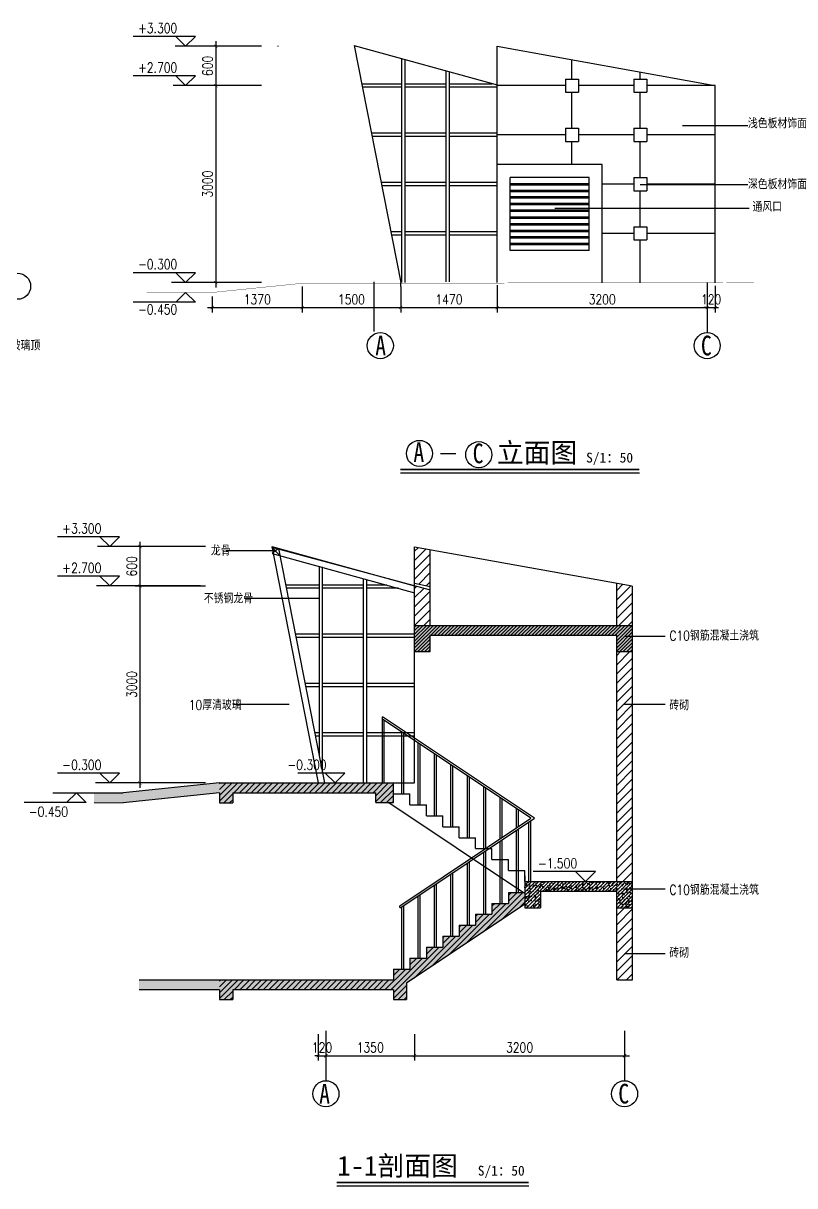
# Model space of a CAD drawing. Extents: x -101818 to -78313, y -123956 to -106251.
# Drawn here: x -90066 to -78313, y -123956 to -106251 of the extents above; entities that cross this region are included whole.
import ezdxf
from ezdxf.enums import TextEntityAlignment as Align

# ---------------------------------------------------------------- set-up
doc = ezdxf.new("R2010")
doc.units = 0
doc.header["$LTSCALE"] = 1000
doc.header["$MEASUREMENT"] = 0
doc.linetypes.add('CENTER', pattern=[2, 1.25, -0.25, 0.25, -0.25])
doc.layers.get('0').update_dxf_attribs({"linetype": 'CONTINUOUS'})
doc.layers.get('DEFPOINTS').update_dxf_attribs({"linetype": 'CONTINUOUS'})
for name, color, linetype in [('1', 1, 'CONTINUOUS'), ('42', 42, 'CONTINUOUS'), ('6', 6, 'CONTINUOUS'), ('8', 8, 'CONTINUOUS'), ('DDD', 4, 'CONTINUOUS'), ('DOOR', 2, 'CONTINUOUS'), ('DOTE', 1, 'CENTER'), ('FURN', 11, 'CONTINUOUS'), ('HZ', 4, 'CONTINUOUS'), ('LINE', 4, 'CONTINUOUS'), ('REDLINE', 1, 'CONTINUOUS')]:
    doc.layers.add(name, color=color, linetype=linetype)
doc.styles.add('DIM_FONT', font='txt.shx', dxfattribs={"width": 0.8, "bigfont": 'hztxt.shx'})
doc.styles.add('HT', font='simhei.ttf')
doc.styles.add('宋体', font='simsun.ttf')
doc.dimstyles.new('50', dxfattribs={"dimscale": 50, "dimtxt": 3, "dimasz": 1, "dimexe": 1.5, "dimexo": 1, "dimgap": 1, "dimtad": 1, "dimdec": 0, "dimzin": 0, "dimtxsty": 'DIM_FONT', "dimblk": '_DIMX', "dimblk1": 'ARCHTICK', "dimblk2": 'ARCHTICK', "dimsah": 1, "dimcen": 0.09, "dimdle": 1.5, "dimclrd": 3, "dimclre": 3, "dimclrt": 3, "dimazin": 3, "dimtfac": 1, "dimtdec": 0, "dimtix": 1, "dimtmove": 0, "dimatfit": 3, "dimtolj": 1, "dimtzin": 0})

# ---------------------------------------------------------------- blocks, each defined once
blk = doc.blocks.new('_ARCHTICK')
at = {"color": 0, "linetype": 'BYBLOCK', "const_width": 0.15}
blk.add_lwpolyline([(-0.5, -0.5), (0.5, 0.5)], dxfattribs=at)
blk = doc.blocks.new('*D44')
at = {"color": 3, "linetype": 'BYBLOCK'}
for p, q in [((-87133, -106526), (-87133, -107276)), ((-86438, -106601), (-87208, -106601)), ((-86438, -107201), (-87208, -107201))]:
    blk.add_line(p, q, dxfattribs=at)
at = {"layer": 'DEFPOINTS', "color": 0, "linetype": 'BYBLOCK'}
for p in [(-86388, -106601), (-87133, -107201), (-86388, -107201)]:
    blk.add_point(p, dxfattribs=at)
at = {"color": 3, "linetype": 'BYBLOCK', "xscale": 50, "yscale": 50, "zscale": 50}
for p, rotation in [((-87133, -106601), 90), ((-87133, -107201), 270)]:
    blk.add_blockref('_ARCHTICK', p, dxfattribs=dict(at, rotation=rotation))
at = {"color": 3, "linetype": 'BYBLOCK', "insert": (-87258, -106901), "char_height": 150, "attachment_point": 5, "rotation": 90, "style": 'DIM_FONT'}
blk.add_mtext('\\A1;600', dxfattribs=at)
blk = doc.blocks.new('_DIMX')
blk.add_line((-150, 0), (150, 0))
at = {"const_width": 50}
blk.add_lwpolyline([(-70, -70), (70, 70)], dxfattribs=at)
blk = doc.blocks.new('*D66')
at = {"color": 3, "linetype": 'BYBLOCK'}
for p, q in [((-86438, -107201), (-87208, -107201)), ((-87133, -107126), (-87133, -110276)), ((-86438, -110201), (-87208, -110201))]:
    blk.add_line(p, q, dxfattribs=at)
at = {"layer": 'DEFPOINTS', "color": 0, "linetype": 'BYBLOCK'}
for p in [(-86388, -107201), (-87133, -110201), (-86388, -110201)]:
    blk.add_point(p, dxfattribs=at)
at = {"color": 3, "linetype": 'BYBLOCK', "xscale": 50, "yscale": 50, "zscale": 50}
for p, rotation in [((-87133, -107201), 90), ((-87133, -110201), 270)]:
    blk.add_blockref('_ARCHTICK', p, dxfattribs=dict(at, rotation=rotation))
at = {"color": 3, "linetype": 'BYBLOCK', "insert": (-87258, -108701), "char_height": 150, "attachment_point": 5, "rotation": 90, "style": 'DIM_FONT'}
blk.add_mtext('\\A1;3000', dxfattribs=at)
blk = doc.blocks.new('*D69')
at = {"color": 3, "linetype": 'BYBLOCK'}
for p, q in [((-84316, -110261), (-84316, -110657)), ((-82846, -110241), (-82846, -110657)), ((-84391, -110582), (-82771, -110582))]:
    blk.add_line(p, q, dxfattribs=at)
at = {"layer": 'DEFPOINTS', "color": 0, "linetype": 'BYBLOCK'}
for p in [(-84316, -110211), (-82846, -110191), (-82846, -110582)]:
    blk.add_point(p, dxfattribs=at)
at = {"color": 3, "linetype": 'BYBLOCK', "xscale": 50, "yscale": 50, "zscale": 50, "rotation": 180}
blk.add_blockref('_ARCHTICK', (-84316, -110582), dxfattribs=at)
at = {"color": 3, "linetype": 'BYBLOCK', "xscale": 50, "yscale": 50, "zscale": 50}
blk.add_blockref('_ARCHTICK', (-82846, -110582), dxfattribs=at)
at = {"color": 3, "linetype": 'BYBLOCK', "insert": (-83581, -110457), "char_height": 150, "attachment_point": 5, "style": 'DIM_FONT'}
blk.add_mtext('\\A1;1470', dxfattribs=at)
blk = doc.blocks.new('*D62')
at = {"color": 3, "linetype": 'BYBLOCK'}
for p, q in [((-82846, -110241), (-82846, -110657)), ((-79646, -110251), (-79646, -110657)), ((-82921, -110582), (-79571, -110582))]:
    blk.add_line(p, q, dxfattribs=at)
at = {"layer": 'DEFPOINTS', "color": 0, "linetype": 'BYBLOCK'}
for p in [(-82846, -110191), (-79646, -110201), (-79646, -110582)]:
    blk.add_point(p, dxfattribs=at)
at = {"color": 3, "linetype": 'BYBLOCK', "xscale": 50, "yscale": 50, "zscale": 50, "rotation": 180}
blk.add_blockref('_ARCHTICK', (-82846, -110582), dxfattribs=at)
at = {"color": 3, "linetype": 'BYBLOCK', "xscale": 50, "yscale": 50, "zscale": 50}
blk.add_blockref('_ARCHTICK', (-79646, -110582), dxfattribs=at)
at = {"color": 3, "linetype": 'BYBLOCK', "insert": (-81246, -110457), "char_height": 150, "attachment_point": 5, "style": 'DIM_FONT'}
blk.add_mtext('\\A1;3200', dxfattribs=at)
blk = doc.blocks.new('*D71')
at = {"color": 3, "linetype": 'BYBLOCK'}
for p, q in [((-79646, -110251), (-79646, -110657)), ((-79526, -110251), (-79526, -110657)), ((-79646, -110582), (-79696, -110582)), ((-79646, -110582), (-79526, -110582)), ((-79526, -110582), (-79476, -110582))]:
    blk.add_line(p, q, dxfattribs=at)
at = {"layer": 'DEFPOINTS', "color": 0, "linetype": 'BYBLOCK'}
for p in [(-79646, -110201), (-79526, -110201), (-79526, -110582)]:
    blk.add_point(p, dxfattribs=at)
at = {"color": 3, "linetype": 'BYBLOCK', "xscale": 50, "yscale": 50, "zscale": 50}
blk.add_blockref('_ARCHTICK', (-79646, -110582), dxfattribs=at)
at = {"color": 3, "linetype": 'BYBLOCK', "xscale": 50, "yscale": 50, "zscale": 50, "rotation": 180}
blk.add_blockref('_ARCHTICK', (-79526, -110582), dxfattribs=at)
at = {"color": 3, "linetype": 'BYBLOCK', "insert": (-79586, -110457), "char_height": 150, "attachment_point": 5, "style": 'DIM_FONT'}
blk.add_mtext('\\A1;120', dxfattribs=at)
blk = doc.blocks.new('*D64')
at = {"color": 3, "linetype": 'BYBLOCK'}
for p, q in [((-85455, -121646), (-85455, -122051)), ((-84105, -121646), (-84105, -122051)), ((-85530, -121976), (-84030, -121976))]:
    blk.add_line(p, q, dxfattribs=at)
at = {"layer": 'DEFPOINTS', "color": 0, "linetype": 'BYBLOCK'}
for p in [(-85455, -121596), (-84105, -121596), (-84105, -121976)]:
    blk.add_point(p, dxfattribs=at)
at = {"color": 3, "linetype": 'BYBLOCK', "xscale": 50, "yscale": 50, "zscale": 50, "rotation": 180}
blk.add_blockref('_ARCHTICK', (-85455, -121976), dxfattribs=at)
at = {"color": 3, "linetype": 'BYBLOCK', "xscale": 50, "yscale": 50, "zscale": 50}
blk.add_blockref('_ARCHTICK', (-84105, -121976), dxfattribs=at)
at = {"color": 3, "linetype": 'BYBLOCK', "insert": (-84780, -121851), "char_height": 150, "attachment_point": 5, "style": 'DIM_FONT'}
blk.add_mtext('\\A1;1350', dxfattribs=at)
blk = doc.blocks.new('*D61')
at = {"color": 3, "linetype": 'BYBLOCK'}
for p, q in [((-84105, -121646), (-84105, -122051)), ((-80905, -121646), (-80905, -122051)), ((-84180, -121976), (-80830, -121976))]:
    blk.add_line(p, q, dxfattribs=at)
at = {"layer": 'DEFPOINTS', "color": 0, "linetype": 'BYBLOCK'}
for p in [(-84105, -121596), (-80905, -121596), (-80905, -121976)]:
    blk.add_point(p, dxfattribs=at)
at = {"color": 3, "linetype": 'BYBLOCK', "xscale": 50, "yscale": 50, "zscale": 50, "rotation": 180}
blk.add_blockref('_ARCHTICK', (-84105, -121976), dxfattribs=at)
at = {"color": 3, "linetype": 'BYBLOCK', "xscale": 50, "yscale": 50, "zscale": 50}
blk.add_blockref('_ARCHTICK', (-80905, -121976), dxfattribs=at)
at = {"color": 3, "linetype": 'BYBLOCK', "insert": (-82505, -121851), "char_height": 150, "attachment_point": 5, "style": 'DIM_FONT'}
blk.add_mtext('\\A1;3200', dxfattribs=at)
blk = doc.blocks.new('*D68')
at = {"color": 3, "linetype": 'BYBLOCK'}
for p, q in [((-88288, -114147), (-88288, -114897)), ((-87288, -114222), (-88363, -114222)), ((-87288, -114822), (-88363, -114822))]:
    blk.add_line(p, q, dxfattribs=at)
at = {"layer": 'DEFPOINTS', "color": 0, "linetype": 'BYBLOCK'}
for p in [(-87238, -114222), (-88288, -114822), (-87238, -114822)]:
    blk.add_point(p, dxfattribs=at)
at = {"color": 3, "linetype": 'BYBLOCK', "xscale": 50, "yscale": 50, "zscale": 50}
for p, rotation in [((-88288, -114222), 90), ((-88288, -114822), 270)]:
    blk.add_blockref('_ARCHTICK', p, dxfattribs=dict(at, rotation=rotation))
at = {"color": 3, "linetype": 'BYBLOCK', "insert": (-88413, -114522), "char_height": 150, "attachment_point": 5, "rotation": 90, "style": 'DIM_FONT'}
blk.add_mtext('\\A1;600', dxfattribs=at)
blk = doc.blocks.new('*D63')
at = {"color": 3, "linetype": 'BYBLOCK'}
for p, q in [((-87288, -114822), (-88363, -114822)), ((-88288, -114747), (-88288, -117897)), ((-87288, -117822), (-88363, -117822))]:
    blk.add_line(p, q, dxfattribs=at)
at = {"layer": 'DEFPOINTS', "color": 0, "linetype": 'BYBLOCK'}
for p in [(-87238, -114822), (-88288, -117822), (-87238, -117822)]:
    blk.add_point(p, dxfattribs=at)
at = {"color": 3, "linetype": 'BYBLOCK', "xscale": 50, "yscale": 50, "zscale": 50}
for p, rotation in [((-88288, -114822), 90), ((-88288, -117822), 270)]:
    blk.add_blockref('_ARCHTICK', p, dxfattribs=dict(at, rotation=rotation))
at = {"color": 3, "linetype": 'BYBLOCK', "insert": (-88413, -116322), "char_height": 150, "attachment_point": 5, "rotation": 90, "style": 'DIM_FONT'}
blk.add_mtext('\\A1;3000', dxfattribs=at)
blk = doc.blocks.new('*D67')
at = {"color": 3, "linetype": 'BYBLOCK'}
for p, q in [((-85816, -110262), (-85816, -110657)), ((-87186, -110412), (-87186, -110657)), ((-87261, -110582), (-85741, -110582))]:
    blk.add_line(p, q, dxfattribs=at)
at = {"layer": 'DEFPOINTS', "color": 0, "linetype": 'BYBLOCK'}
for p in [(-85816, -110212), (-87186, -110362), (-85816, -110582)]:
    blk.add_point(p, dxfattribs=at)
at = {"color": 3, "linetype": 'BYBLOCK', "xscale": 50, "yscale": 50, "zscale": 50, "rotation": 180}
blk.add_blockref('_ARCHTICK', (-87186, -110582), dxfattribs=at)
at = {"color": 3, "linetype": 'BYBLOCK', "xscale": 50, "yscale": 50, "zscale": 50}
blk.add_blockref('_ARCHTICK', (-85816, -110582), dxfattribs=at)
at = {"color": 3, "linetype": 'BYBLOCK', "insert": (-86501, -110457), "char_height": 150, "attachment_point": 5, "style": 'DIM_FONT'}
blk.add_mtext('\\A1;1370', dxfattribs=at)
blk = doc.blocks.new('*D70')
at = {"color": 3, "linetype": 'BYBLOCK'}
for p, q in [((-85816, -110312), (-85816, -110657)), ((-84316, -110312), (-84316, -110657)), ((-85891, -110582), (-84241, -110582))]:
    blk.add_line(p, q, dxfattribs=at)
at = {"layer": 'DEFPOINTS', "color": 0, "linetype": 'BYBLOCK'}
for p in [(-85816, -110262), (-84316, -110262), (-84316, -110582)]:
    blk.add_point(p, dxfattribs=at)
at = {"color": 3, "linetype": 'BYBLOCK', "xscale": 50, "yscale": 50, "zscale": 50, "rotation": 180}
blk.add_blockref('_ARCHTICK', (-85816, -110582), dxfattribs=at)
at = {"color": 3, "linetype": 'BYBLOCK', "xscale": 50, "yscale": 50, "zscale": 50}
blk.add_blockref('_ARCHTICK', (-84316, -110582), dxfattribs=at)
at = {"color": 3, "linetype": 'BYBLOCK', "insert": (-85066, -110457), "char_height": 150, "attachment_point": 5, "style": 'DIM_FONT'}
blk.add_mtext('\\A1;1500', dxfattribs=at)
blk = doc.blocks.new('*D65')
at = {"color": 3, "linetype": 'BYBLOCK'}
for p, q in [((-85575, -121646), (-85575, -122051)), ((-85455, -121646), (-85455, -122051)), ((-85575, -121976), (-85625, -121976)), ((-85575, -121976), (-85455, -121976)), ((-85455, -121976), (-85405, -121976))]:
    blk.add_line(p, q, dxfattribs=at)
at = {"layer": 'DEFPOINTS', "color": 0, "linetype": 'BYBLOCK'}
for p in [(-85575, -121596), (-85455, -121596), (-85455, -121976)]:
    blk.add_point(p, dxfattribs=at)
at = {"color": 3, "linetype": 'BYBLOCK', "xscale": 50, "yscale": 50, "zscale": 50}
blk.add_blockref('_ARCHTICK', (-85575, -121976), dxfattribs=at)
at = {"color": 3, "linetype": 'BYBLOCK', "xscale": 50, "yscale": 50, "zscale": 50, "rotation": 180}
blk.add_blockref('_ARCHTICK', (-85455, -121976), dxfattribs=at)
at = {"color": 3, "linetype": 'BYBLOCK', "insert": (-85515, -121851), "char_height": 150, "attachment_point": 5, "style": 'DIM_FONT'}
blk.add_mtext('\\A1;120', dxfattribs=at)

msp = doc.modelspace()

# ---------------------------------------------------------------- hatches: boundary and pattern name
at = {"layer": '1'}
h = msp.add_hatch(dxfattribs=at)
h.set_pattern_fill('AR-CONC', color=1, scale=20, style=0)
h.set_pattern_definition([(50, (-31641.1, 921.14), (143.45204, -12.55043), [15, -165]), (355, (-31641.1, 921.14), (-27.75027, 150.43843), [12, -132]), (100.4514, (-31629.14, 920.1), (115.70188, 137.88791), [12.74804, -140.22842]), (46.1842, (-31641.1, 961.14), (213.4482, -33.1038), [22.5, -247.5]), (96.6356, (-31623.31, 958.38), (186.93254, 194.82357), [19.12206, -210.3426]), (351.1842, (-31641.1, 961.14), (186.9324, 194.82372), [18, -198]), (21, (-31621.1, 951.14), (119.38141, -80.52378), [15, -165]), (326, (-31621.1, 951.14), (48.66307, 145.03001), [12, -132]), (71.4514, (-31611.15, 944.43), (168.04453, 64.5061), [12.74804, -140.22842]), (37.5, (-31641.1, 921.14), (2.431971, 66.57877), [0, -130.4, 0, -134, 0, -132.5]), (7.5, (-31641.1, 921.14), (52.613907, 78.882342), [0, -76.4, 0, -127.4, 0, -50.5]), (327.5, (-31685.7, 921.14), (106.764487, -4.510974), [0, -50, 0, -156, 0, -207]), (317.5, (-31705.7, 921.14), (116.637234, 20.020996), [0, -65, 0, -103.6, 0, -147])])
h.paths.add_polyline_path([(-81025.3, -115571.8), (-81025.3, -115821.8), (-80785.3, -115821.8), (-80785.3, -115421.8), (-84105.3, -115421.8), (-84105.3, -115821.8), (-83865.3, -115821.8), (-83865.3, -115571.8)])
h = msp.add_hatch(dxfattribs=at)
h.set_pattern_fill('AR-CONC', color=1, scale=20, style=0)
h.set_pattern_definition([(50, (-31441.1, 921.14), (143.45204, -12.55043), [15, -165]), (355, (-31441.1, 921.14), (-27.75027, 150.43843), [12, -132]), (100.4514, (-31429.14, 920.1), (115.70188, 137.88791), [12.74804, -140.22842]), (46.1842, (-31441.1, 961.14), (213.4482, -33.1038), [22.5, -247.5]), (96.6356, (-31423.31, 958.38), (186.93254, 194.82357), [19.12206, -210.3426]), (351.1842, (-31441.1, 961.14), (186.9324, 194.82372), [18, -198]), (21, (-31421.1, 951.14), (119.38141, -80.52378), [15, -165]), (326, (-31421.1, 951.14), (48.66307, 145.03001), [12, -132]), (71.4514, (-31411.15, 944.43), (168.04453, 64.5061), [12.74804, -140.22842]), (37.5, (-31441.1, 921.14), (2.431971, 66.57877), [0, -130.4, 0, -134, 0, -132.5]), (7.5, (-31441.1, 921.14), (52.613907, 78.882342), [0, -76.4, 0, -127.4, 0, -50.5]), (327.5, (-31485.7, 921.14), (106.764487, -4.510974), [0, -50, 0, -156, 0, -207]), (317.5, (-31505.7, 921.14), (116.637234, 20.020996), [0, -65, 0, -103.6, 0, -147])])
h.paths.add_polyline_path([(-82425.3, -119321.8), (-82425.3, -119721.8), (-82185.3, -119721.8), (-82185.3, -119471.8), (-81025.3, -119471.8), (-81025.3, -119721.8), (-80785.3, -119721.8), (-80785.3, -119321.8)])
at = {"layer": '42', "linetype": 'BYBLOCK'}
h = msp.add_hatch(dxfattribs=at)
h.set_pattern_fill('AR-CONC', color=256, scale=290, style=0)
h.set_pattern_definition([(50, (-31641.1, 921.1), (2080.055, -181.981), [217.5, -2392.5]), (355, (-31641, 921.1), (-402.38, 2181.357), [174, -1914]), (100.4514, (-31467.8, 906), (1677.677, 1999.375), [184.847, -2033.312]), (46.1842, (-31641, 1501.1), (3095, -480.005), [326.25, -3588.75]), (96.6356, (-31383.2, 1461), (2710.52, 2824.94), [277.27, -3049.97]), (351.1842, (-31641, 1501), (2710.52, 2824.94), [261, -2871]), (21, (-31351.1, 1356.1), (1731.03, -1167.595), [217.5, -2392.5]), (326, (-31351, 1356.1), (705.614, 2102.935), [174, -1914]), (71.4514, (-31206.8, 1258.8), (2436.646, 935.34), [184.847, -2033.312]), (37.5, (-31641.1, 921.14), (35.2636, 965.392), [0, -1890.8, 0, -1943, 0, -1921.25]), (7.5, (-31641.1, 921.1), (762.902, 1143.794), [0, -1107.8, 0, -1847.3, 0, -732.25]), (327.5, (-32287.8, 921.14), (1548.085, -65.409), [0, -725, 0, -2262, 0, -3001.5]), (317.5, (-32577.8, 921.1), (1691.24, 290.304), [0, -942.5, 0, -1502.2, 0, -2131.5])])
h.paths.add_polyline_path([(-81025.3, -115571.8), (-81025.3, -115821.8), (-80785.3, -115821.8), (-80785.3, -115421.8), (-84105.3, -115421.8), (-84105.3, -115821.8), (-83865.3, -115821.8), (-83865.3, -115571.8)])
at = {"layer": '8'}
h = msp.add_hatch(dxfattribs=at)
h.set_pattern_fill('AR-CONC', color=1, scale=40, style=0)
h.set_pattern_definition([(50, (0, 0), (286.90407, -25.10085), [30, -330]), (355, (0, 0), (-55.50053, 300.87685), [24, -264]), (100.4514, (23.9, -2.1), (231.40375, 275.7758), [25.4961, -280.45684]), (46.1842, (0, 80), (426.8964, -66.2076), [45, -495]), (96.6356, (35.57, 74.5), (373.8651, 389.6471), [38.2441, -420.6852]), (351.1842, (0, 80), (373.8648, 389.6474), [36, -396]), (21, (40, 60), (238.76282, -161.04756), [30, -330]), (326, (40, 60), (97.32613, 290.06), [24, -264]), (71.4514, (59.9, 46.58), (336.08905, 129.0122), [25.4961, -280.45684]), (37.5, (0, 0), (4.86394, 133.15754), [0, -260.8, 0, -268, 0, -265]), (7.5, (0, 0), (105.22781, 157.76468), [0, -152.8, 0, -254.8, 0, -101]), (327.5, (-89.2, 0), (213.528974, -9.02195), [0, -100, 0, -312, 0, -414]), (317.5, (-129.2, 0), (233.27447, 40.042), [0, -130, 0, -207.2, 0, -294])])
h.paths.add_polyline_path([(-87075.3, -117821.8), (-88545.3, -117971.8), (-88986.8, -117971.8), (-88986.8, -118121.8), (-88545.4, -118122.5), (-87075.3, -117972.5)])
h.paths.add_polyline_path([(-84425.3, -117821.8), (-87075.3, -117821.8), (-87075.3, -118123.3), (-86875.3, -118123.3), (-86875.3, -117971.8), (-84695.7, -117971.8), (-84695.7, -118121.8), (-84425.3, -118121.8)])
h.paths.add_polyline_path([(-84225.3, -120868.7), (-82425.3, -119668.7), (-82425.3, -119488.5), (-82675.3, -119488.5), (-82675.3, -119655.1), (-82925.3, -119655.1), (-82925.3, -119821.8), (-83175.3, -119821.8), (-83175.3, -119988.5), (-83425.3, -119988.5), (-83425.3, -120155.1), (-83675.3, -120155.1), (-83675.3, -120321.8), (-83925.3, -120321.8), (-83925.3, -120488.5), (-84175.3, -120488.5), (-84175.3, -120655.1), (-84425.3, -120655.1), (-84425.3, -120821.8), (-87075.3, -120821.8), (-87075.3, -121121.8), (-86875.3, -121121.8), (-86875.3, -120971.8), (-84425.3, -120971.8), (-84425.3, -121121.8), (-84225.3, -121121.8)])
h.paths.add_polyline_path([(-87075.3, -120821.8), (-88302.6, -120821.8), (-88302.6, -120971.8), (-87425.3, -120971.8), (-87075.3, -120971.8)])
h = msp.add_hatch(dxfattribs=at)
h.set_pattern_fill('ANSI31', color=1, scale=500, style=0)
h.paths.add_polyline_path([(-84425.3, -117821.8), (-87075.3, -117821.8), (-87075.3, -118123.3), (-86875.3, -118123.3), (-86875.3, -117971.8), (-84695.7, -117971.8), (-84695.7, -118121.8), (-84425.3, -118121.8)])
h.paths.add_polyline_path([(-84225.3, -120868.7), (-82425.3, -119668.7), (-82425.3, -119488.5), (-82675.3, -119488.5), (-82675.3, -119655.1), (-82925.3, -119655.1), (-82925.3, -119821.8), (-83175.3, -119821.8), (-83175.3, -119988.5), (-83425.3, -119988.5), (-83425.3, -120155.1), (-83675.3, -120155.1), (-83675.3, -120321.8), (-83925.3, -120321.8), (-83925.3, -120488.5), (-84175.3, -120488.5), (-84175.3, -120655.1), (-84425.3, -120655.1), (-84425.3, -120821.8), (-87075.3, -120821.8), (-87075.3, -121121.8), (-86875.3, -121121.8), (-86875.3, -120971.8), (-84425.3, -120971.8), (-84425.3, -121121.8), (-84225.3, -121121.8)])
at = {"layer": 'DDD'}
h = msp.add_hatch(dxfattribs=at)
h.set_pattern_fill('ANSI31', color=9, scale=800, style=0)
h.set_pattern_definition([(45, (-33138.59, 314.1), (-70.71068, 70.71068), [])])
h.paths.add_polyline_path([(-83865.3, -114267), (-84105.3, -114223.8), (-84105.3, -114781.1), (-83865.3, -114827.2)])
h.paths.add_polyline_path([(-83865.3, -114878.1), (-84105.3, -114813.9), (-84105.3, -115421.8), (-83865.3, -115421.8)])
h.paths.add_polyline_path([(-81025.3, -114778.9), (-81025.3, -115421.8), (-80785.3, -115421.8), (-80785.3, -114822.1)])
h.paths.add_polyline_path([(-81025.3, -115821.8), (-81025.3, -119321.8), (-80785.3, -119321.8), (-80785.3, -115821.8)])
h.paths.add_polyline_path([(-81025.3, -119721.8), (-81025.3, -120821.8), (-80785.3, -120821.8), (-80785.3, -119721.8)])
h = msp.add_hatch(dxfattribs=at)
h.set_pattern_fill('ANSI31', color=9, scale=300, style=0)
h.set_pattern_definition([(45, (-31641.1, 921.14), (-26.516504, 26.516504), [])])
h.paths.add_polyline_path([(-81025.3, -115571.8), (-81025.3, -115821.8), (-80785.3, -115821.8), (-80785.3, -115421.8), (-84105.3, -115421.8), (-84105.3, -115821.8), (-83865.3, -115821.8), (-83865.3, -115571.8)])
h = msp.add_hatch(dxfattribs=at)
h.set_pattern_fill('ANSI31', color=9, scale=300, style=0)
h.set_pattern_definition([(45, (-31441.1, 921.14), (-26.516504, 26.516504), [])])
h.paths.add_polyline_path([(-82425.3, -119321.8), (-82425.3, -119721.8), (-82185.3, -119721.8), (-82185.3, -119471.8), (-81025.3, -119471.8), (-81025.3, -119721.8), (-80785.3, -119721.8), (-80785.3, -119321.8)])

# ---------------------------------------------------------------- linework, layer by layer
for p, q in [((-81246.4, -108401.4), (-82846.4, -108401.4)), ((-81446.4, -108601.4), (-82646.4, -108601.4)), ((-81446.4, -109712.8), (-82646.4, -109712.8))]:
    msp.add_line(p, q)
at = {"layer": '42', "linetype": 'BYBLOCK'}
for p, q in [((-84105.3, -115821.8), (-84105.3, -114223.8)), ((-83865.3, -115421.8), (-83865.3, -114269.8)), ((-81025.3, -115421.8), (-81025.3, -114776.1)), ((-80785.3, -115421.8), (-80785.3, -114823.8)), ((-84105.3, -115421.8), (-80785.3, -115421.8)), ((-80785.3, -120821.8), (-80785.3, -115421.8)), ((-83865.3, -115571.8), (-81025.3, -115571.8)), ((-83865.3, -115821.8), (-83865.3, -115571.8)), ((-83865.3, -115821.8), (-83865.3, -115571.8)), ((-81025.3, -119321.8), (-81025.3, -115571.8)), ((-84105.3, -115821.8), (-83865.3, -115821.8)), ((-81025.3, -115821.8), (-80785.3, -115821.8)), ((-87075.3, -117821.8), (-88545.2, -117971.8)), ((-87075.3, -117821.8), (-84425.3, -117821.8)), ((-84425.3, -118121.8), (-84425.3, -117821.8)), ((-89614.4, -117971.8), (-88545.4, -117971.8)), ((-87075.3, -117972.5), (-88545.4, -118122.5)), ((-87075.3, -117971.8), (-87075.3, -118123.3)), ((-86875.3, -117971.8), (-86875.3, -118123.3)), ((-86875.3, -117971.8), (-84695.7, -117971.8)), ((-84695.7, -118121.8), (-84695.7, -117971.8)), ((-84425.3, -117988.5), (-84175.3, -117988.5)), ((-84175.3, -118155.1), (-84175.3, -117988.5)), ((-88986.8, -118121.8), (-88545.4, -118122.5)), ((-87075.3, -118123.3), (-86875.3, -118123.3)), ((-84695.7, -118121.8), (-84425.3, -118121.8)), ((-84495.7, -118121.8), (-82445.7, -119488.5)), ((-84175.3, -118155.1), (-83925.3, -118155.1)), ((-83925.3, -118321.8), (-83925.3, -118155.1)), ((-83925.3, -118321.8), (-83675.3, -118321.8)), ((-83675.3, -118488.5), (-83675.3, -118321.8)), ((-83675.3, -118488.5), (-83425.3, -118488.5)), ((-83425.3, -118655.1), (-83425.3, -118488.5)), ((-83425.3, -118655.1), (-83175.3, -118655.1)), ((-83175.3, -118821.8), (-83175.3, -118655.1)), ((-83175.3, -118821.8), (-82925.3, -118821.8)), ((-82925.3, -118988.5), (-82925.3, -118821.8)), ((-82925.3, -118988.5), (-82675.3, -118988.5)), ((-82675.3, -119155.1), (-82675.3, -118988.5)), ((-82675.3, -119155.1), (-82425.3, -119155.1)), ((-82425.3, -119321.8), (-82425.3, -119155.1)), ((-82425.3, -119238.5), (-82425.3, -119721.8)), ((-82425.3, -119321.8), (-80785.3, -119321.8)), ((-82425.3, -119321.8), (-82425.3, -119488.5)), ((-82675.3, -119488.5), (-82425.3, -119488.5)), ((-82675.3, -119488.5), (-82675.3, -119655.1)), ((-82185.3, -119471.8), (-81025.3, -119471.8)), ((-82185.3, -119471.8), (-82185.3, -119721.8)), ((-81025.3, -120821.8), (-81025.3, -119471.8)), ((-82425.3, -119668.7), (-84225.3, -120868.7)), ((-82925.3, -119655.1), (-82925.3, -119821.8)), ((-82925.3, -119655.1), (-82675.3, -119655.1)), ((-83175.3, -119821.8), (-82925.3, -119821.8)), ((-83175.3, -119821.8), (-83175.3, -119988.5)), ((-82425.3, -119721.8), (-82185.3, -119721.8)), ((-81025.3, -119721.8), (-80785.3, -119721.8)), ((-83425.3, -119988.5), (-83175.3, -119988.5)), ((-83425.3, -119988.5), (-83425.3, -120155.1)), ((-83675.3, -120155.1), (-83425.3, -120155.1)), ((-83675.3, -120155.1), (-83675.3, -120321.8)), ((-83925.3, -120321.8), (-83675.3, -120321.8)), ((-83925.3, -120321.8), (-83925.3, -120488.5)), ((-84175.3, -120488.5), (-83925.3, -120488.5)), ((-84175.3, -120488.5), (-84175.3, -120655.1)), ((-84425.3, -120655.1), (-84175.3, -120655.1)), ((-84425.3, -120655.1), (-84425.3, -120821.8)), ((-88302.6, -120821.8), (-84425.3, -120821.8)), ((-84225.3, -120868.7), (-84225.3, -121121.8)), ((-81025.3, -120821.8), (-80785.3, -120821.8)), ((-87425.3, -120971.8), (-88302.6, -120971.8)), ((-87075.3, -120971.8), (-87425.3, -120971.8)), ((-87075.3, -120971.8), (-87075.3, -121121.8)), ((-84425.3, -120971.8), (-86875.3, -120971.8)), ((-86875.3, -120971.8), (-86875.3, -121121.8)), ((-84425.3, -120971.8), (-84425.3, -121121.8)), ((-87075.3, -121121.8), (-86875.3, -121121.8)), ((-84425.3, -121121.8), (-84225.3, -121121.8))]:
    msp.add_line(p, q, dxfattribs=at)
at = {"layer": '6'}
for p, q in [((-87742.5, -106451.4), (-88389.6, -106451.4)), ((-87442.5, -106451.4), (-87742.5, -106451.4)), ((-87742.5, -106451.4), (-87592.5, -106601.4)), ((-87592.5, -106601.4), (-87442.5, -106451.4)), ((-86512.6, -106601.4), (-87752.2, -106601.4)), ((-87742.5, -107051.4), (-88389.6, -107051.4)), ((-87442.5, -107051.4), (-87742.5, -107051.4)), ((-87742.5, -107051.4), (-87592.5, -107201.4)), ((-87592.5, -107201.4), (-87442.5, -107051.4)), ((-86512.6, -107201.4), (-87779.7, -107201.4)), ((-80023.6, -107807.7), (-79026.4, -107807.7)), ((-80666.2, -108705.6), (-79026.4, -108705.6)), ((-81969.9, -109065.3), (-79007, -109065.3)), ((-87742.5, -110051.4), (-88389.6, -110051.4)), ((-87442.5, -110051.4), (-87742.5, -110051.4)), ((-87742.5, -110051.4), (-87592.5, -110201.4)), ((-87592.5, -110201.4), (-87442.5, -110051.4)), ((-86512.6, -110201.4), (-87807.2, -110201.4)), ((-87742.5, -110501.4), (-87592.5, -110351.4)), ((-87592.5, -110351.4), (-87442.5, -110501.4)), ((-87742.5, -110501.4), (-88389.6, -110501.4)), ((-87442.5, -110501.4), (-87742.5, -110501.4)), ((-83710.4, -112806.4), (-83478.2, -112806.4)), ((-84320.1, -113096), (-80679.4, -113096)), ((-88898.2, -114071.8), (-89545.3, -114071.8)), ((-88898.2, -114071.8), (-89545.3, -114071.8)), ((-88598.2, -114071.8), (-88898.2, -114071.8)), ((-88598.2, -114071.8), (-88898.2, -114071.8)), ((-88898.2, -114071.8), (-88748.2, -114221.8)), ((-88898.2, -114071.8), (-88748.2, -114221.8)), ((-88748.2, -114221.8), (-88598.2, -114071.8)), ((-88748.2, -114221.8), (-88598.2, -114071.8)), ((-87363.3, -114221.8), (-88935.4, -114221.8)), ((-87363.3, -114221.8), (-88907.9, -114221.8)), ((-86234, -114287), (-86976.3, -114287)), ((-84105.3, -114223.8), (-80787.3, -114821.8)), ((-88898.2, -114671.8), (-89545.3, -114671.8)), ((-88598.2, -114671.8), (-88898.2, -114671.8)), ((-88898.2, -114671.8), (-88748.2, -114821.8)), ((-88748.2, -114821.8), (-88598.2, -114671.8)), ((-87363.3, -114821.8), (-88949.2, -114821.8)), ((-85553.7, -115012.1), (-86693.8, -115012.1)), ((-80892.6, -115585.5), (-80285.3, -115585.5)), ((-86013.5, -116628.7), (-86873.9, -116628.7)), ((-80905.3, -116622.1), (-80285.3, -116622.1)), ((-88898.2, -117671.8), (-89545.3, -117671.8)), ((-88598.2, -117671.8), (-88898.2, -117671.8)), ((-88898.2, -117671.8), (-88748.2, -117821.8)), ((-88748.2, -117821.8), (-88598.2, -117671.8)), ((-85466.8, -117671.8), (-85882, -117671.8)), ((-85166.8, -117671.8), (-85466.8, -117671.8)), ((-85466.8, -117671.8), (-85316.8, -117821.8)), ((-85316.8, -117821.8), (-85166.8, -117671.8)), ((-87363.3, -117821.8), (-88962.9, -117821.8)), ((-89406.5, -118121.8), (-89256.5, -117971.8)), ((-89256.5, -117971.8), (-89106.5, -118121.8)), ((-89406.5, -118121.8), (-90053.6, -118121.8)), ((-89106.5, -118121.8), (-89406.5, -118121.8)), ((-81650.9, -119171.8), (-82297.9, -119171.8)), ((-81650.9, -119171.8), (-81500.9, -119321.8)), ((-81350.9, -119171.8), (-81650.9, -119171.8)), ((-81500.9, -119321.8), (-81350.9, -119171.8)), ((-80898.1, -119432.8), (-80285.3, -119432.8)), ((-80905.3, -120417.7), (-80285.3, -120417.7)), ((-85290.4, -123956.2), (-82365.4, -123956.2))]:
    msp.add_line(p, q, dxfattribs=at)
at = {"layer": '6', "const_width": 25}
for points in [[(-84320.1, -113046), (-80679.4, -113046)], [(-85290.4, -123906.2), (-82365.4, -123906.2)]]:
    msp.add_lwpolyline(points, dxfattribs=at)
at = {"layer": '6'}
for centre in [(-84030, -112802.7), (-83126.8, -112822.1)]:
    msp.add_circle(centre, 198.5, dxfattribs=at)
for centre, start, end in [((-86184.4, -106603.4), 90, 180), ((-86495.4, -110349.4), 270, 275.71059)]:
    msp.add_arc(centre, 2, start, end, dxfattribs=at)
at = {"layer": '8', "color": 1}
for p, q in [((-82646.4, -108691.4), (-81446.4, -108691.4)), ((-82646.4, -108711.4), (-81446.4, -108711.4)), ((-82646.4, -108791.4), (-81446.4, -108791.4)), ((-82646.4, -108811.4), (-81446.4, -108811.4)), ((-82646.4, -108891.4), (-81446.4, -108891.4)), ((-82646.4, -108911.4), (-81446.4, -108911.4)), ((-82646.4, -108991.4), (-81446.4, -108991.4)), ((-82646.4, -109011.4), (-81446.4, -109011.4)), ((-82646.4, -109091.4), (-81446.4, -109091.4)), ((-82646.4, -109111.4), (-81446.4, -109111.4)), ((-82646.4, -109201.4), (-81446.4, -109201.4)), ((-82646.4, -109221.4), (-81446.4, -109221.4)), ((-82646.4, -109301.4), (-81446.4, -109301.4)), ((-82646.4, -109321.4), (-81446.4, -109321.4)), ((-82646.4, -109401.4), (-81446.4, -109401.4)), ((-82646.4, -109421.4), (-81446.4, -109421.4)), ((-82646.4, -109501.4), (-81446.4, -109501.4)), ((-82646.4, -109521.4), (-81446.4, -109521.4)), ((-82646.4, -109601.4), (-81446.4, -109601.4)), ((-82646.4, -109621.4), (-81446.4, -109621.4)), ((-84316.4, -110261.2), (-84316.4, -110201.4)), ((-82278.2, -118359.8), (-84595.7, -116814.8)), ((-84595.7, -117821.8), (-84595.7, -116814.8)), ((-82332.3, -118359.8), (-84595.7, -116850.9)), ((-84565.7, -117821.8), (-84565.7, -116870.9)), ((-84300.3, -117988.5), (-84300.3, -117047.8)), ((-84270.3, -117988.5), (-84270.3, -117067.8)), ((-84050.3, -118155.1), (-84050.3, -117214.5)), ((-84020.3, -118155.1), (-84020.3, -117234.5)), ((-83800.3, -118321.8), (-83800.3, -117381.2)), ((-83770.3, -118321.8), (-83770.3, -117401.2)), ((-83550.3, -118488.5), (-83550.3, -117547.8)), ((-83520.3, -118488.5), (-83520.3, -117567.8)), ((-83300.3, -118655.1), (-83300.3, -117714.5)), ((-83270.3, -118655.1), (-83270.3, -117734.5)), ((-83050.3, -118821.8), (-83050.3, -117881.2)), ((-83020.3, -118821.8), (-83020.3, -117901.2)), ((-82800.3, -118671.8), (-82800.3, -118047.8)), ((-82770.3, -118651.8), (-82770.3, -118067.8)), ((-82550.3, -118505.1), (-82550.3, -118214.5)), ((-82520.3, -118485.1), (-82520.3, -118234.5)), ((-84330.3, -119691.8), (-82332.3, -118359.8)), ((-84313.6, -119716.7), (-82278.2, -118359.8)), ((-82365.3, -119321.8), (-82365.3, -118417.8)), ((-82335.3, -119321.8), (-82335.3, -118397.8)), ((-82550.3, -119488.5), (-82550.3, -118541.2)), ((-82550.3, -119155.1), (-82550.3, -118541.2)), ((-82520.3, -119155.1), (-82520.3, -118521.2)), ((-82520.3, -119488.5), (-82520.3, -118521.2)), ((-82800.3, -119655.1), (-82800.3, -118707.8)), ((-82800.3, -118988.5), (-82800.3, -118707.8)), ((-82770.3, -118988.5), (-82770.3, -118687.8)), ((-82770.3, -119655.1), (-82770.3, -118687.8)), ((-83050.3, -119821.8), (-83050.3, -118874.5)), ((-83020.3, -119821.8), (-83020.3, -118854.5)), ((-83300.3, -119988.5), (-83300.3, -119041.2)), ((-83270.3, -119988.5), (-83270.3, -119021.2)), ((-83550.3, -120155.1), (-83550.3, -119207.8)), ((-83520.3, -120155.1), (-83520.3, -119187.8)), ((-83800.3, -120321.8), (-83800.3, -119374.5)), ((-83770.3, -120321.8), (-83770.3, -119354.5)), ((-84050.3, -120488.5), (-84050.3, -119541.2)), ((-84020.3, -120488.5), (-84020.3, -119521.2)), ((-84300.3, -120655.1), (-84300.3, -119707.8)), ((-84270.3, -120655.1), (-84270.3, -119687.8))]:
    msp.add_line(p, q, dxfattribs=at)
msp.add_arc((-84321.9, -119704.3), 15, 123.69007, 303.69007, dxfattribs=at)
at = {"layer": 'DDD', "color": 9}
for p, q in [((-84296.4, -110201.4), (-84296.4, -106786.6)), ((-84246.4, -110201.4), (-84246.4, -106796.2)), ((-81706.4, -107101.4), (-81706.4, -106801.4)), ((-83621.4, -110191.4), (-83621.4, -106986.6)), ((-83571.4, -110191.4), (-83571.4, -106996.2)), ((-81706.4, -107101.4), (-81706.4, -107001.4)), ((-80666.4, -107101.4), (-80666.4, -107001.4)), ((-84296.4, -107176.4), (-84911.3, -107176.4)), ((-84296.4, -107226.4), (-84901.5, -107226.4)), ((-83621.4, -107176.4), (-84246.4, -107176.4)), ((-83621.4, -107226.4), (-84246.4, -107226.4)), ((-82924.4, -107176.4), (-83571.4, -107176.4)), ((-82846.4, -107226.4), (-83571.4, -107226.4)), ((-81806.4, -107201.4), (-82846.4, -107201.4)), ((-80766.4, -107201.4), (-81606.4, -107201.4)), ((-79526.4, -107201.4), (-80566.4, -107201.4)), ((-81706.4, -107851.4), (-81706.4, -107301.4)), ((-81706.4, -107851.4), (-81706.4, -107301.4)), ((-80666.4, -107851.4), (-80666.4, -107301.4)), ((-80666.4, -107851.4), (-80666.4, -107301.4)), ((-84296.4, -107926.4), (-84763.8, -107926.4)), ((-84296.4, -107976.4), (-84754, -107976.4)), ((-83621.4, -107926.4), (-84246.4, -107926.4)), ((-83621.4, -107976.4), (-84246.4, -107976.4)), ((-82846.4, -107926.4), (-83571.4, -107926.4)), ((-82846.4, -107976.4), (-83571.4, -107976.4)), ((-81806.4, -107951.4), (-82846.4, -107951.4)), ((-80766.4, -107951.4), (-81606.4, -107951.4)), ((-79526.4, -107951.4), (-80566.4, -107951.4)), ((-81706.4, -108401.4), (-81706.4, -108051.4)), ((-80666.4, -108101.4), (-80666.4, -108051.4)), ((-80666.4, -108601.4), (-80666.4, -108051.4)), ((-80666.4, -108601.4), (-80666.4, -108501.4)), ((-84296.4, -108676.4), (-84616.3, -108676.4)), ((-83621.4, -108676.4), (-84246.4, -108676.4)), ((-82846.4, -108676.4), (-83571.4, -108676.4)), ((-80766.4, -108701.4), (-81246.4, -108701.4)), ((-79526.4, -108701.4), (-80566.4, -108701.4)), ((-84296.4, -108726.4), (-84606.4, -108726.4)), ((-83621.4, -108726.4), (-84246.4, -108726.4)), ((-82846.4, -108726.4), (-83571.4, -108726.4)), ((-80666.4, -109301.4), (-80666.4, -108801.4)), ((-80666.4, -109351.4), (-80666.4, -108801.4)), ((-84296.4, -109426.4), (-84468.8, -109426.4)), ((-84296.4, -109476.4), (-84458.9, -109476.4)), ((-83621.4, -109426.4), (-84246.4, -109426.4)), ((-83621.4, -109476.4), (-84246.4, -109476.4)), ((-82846.4, -109426.4), (-83571.4, -109426.4)), ((-82846.4, -109476.4), (-83571.4, -109476.4)), ((-80766.4, -109451.4), (-81246.4, -109451.4)), ((-80666.4, -110201.4), (-80666.4, -109551.4)), ((-80666.4, -110201.4), (-80666.4, -109551.4)), ((-79526.4, -109451.4), (-80566.4, -109451.4)), ((-86278.7, -114232.3), (-86169.7, -114344.9)), ((-86177.4, -114251.7), (-86271.6, -114325.3)), ((-85555.3, -117413.5), (-85555.3, -114518.8)), ((-85555.3, -117413.5), (-85555.3, -114518.8)), ((-85505.3, -117667.6), (-85505.3, -114528.4)), ((-85505.3, -117667.6), (-85505.3, -114528.4)), ((-84880.3, -117811.8), (-84880.3, -114718.8)), ((-84880.3, -117821.8), (-84880.3, -114718.8)), ((-84830.3, -117811.8), (-84830.3, -114728.4)), ((-84830.3, -117821.8), (-84830.3, -114728.4)), ((-85555.3, -114806.8), (-86068.2, -114806.8)), ((-85555.3, -114856.8), (-86058.4, -114856.8)), ((-84880.3, -114806.8), (-85505.3, -114806.8)), ((-84880.3, -114856.8), (-85505.3, -114856.8)), ((-84528.3, -114806.8), (-84830.3, -114806.8)), ((-84347.2, -114856.8), (-84830.3, -114856.8)), ((-85555.3, -115556.8), (-85920.6, -115556.8)), ((-85555.3, -115606.8), (-85910.8, -115606.8)), ((-84880.3, -115556.8), (-85505.3, -115556.8)), ((-84880.3, -115606.8), (-85505.3, -115606.8)), ((-84105.3, -115556.8), (-84830.3, -115556.8)), ((-84105.3, -115606.8), (-84830.3, -115606.8)), ((-84105.3, -117821.8), (-84105.3, -115821.8)), ((-85555.3, -116306.8), (-85773, -116306.8)), ((-84880.3, -116306.8), (-85505.3, -116306.8)), ((-84105.3, -116306.8), (-84830.3, -116306.8)), ((-85555.3, -116356.8), (-85763.2, -116356.8)), ((-84880.3, -116356.8), (-85505.3, -116356.8)), ((-84105.3, -116356.8), (-84830.3, -116356.8)), ((-85555.3, -117056.8), (-85625.5, -117056.8)), ((-85555.3, -117106.8), (-85615.6, -117106.8)), ((-84880.3, -117056.8), (-85505.3, -117056.8)), ((-84880.3, -117106.8), (-85505.3, -117106.8)), ((-84105.3, -117056.8), (-84830.3, -117056.8)), ((-84105.3, -117106.8), (-84830.3, -117106.8)), ((-84425.3, -117821.8), (-84105.3, -117821.8))]:
    msp.add_line(p, q, dxfattribs=at)
at = {"layer": 'DDD'}
for p, q in [((-81806.4, -107101.4), (-81606.4, -107101.4)), ((-81806.4, -107101.4), (-81806.4, -107201.4)), ((-81806.4, -107101.4), (-81806.4, -107301.4)), ((-81806.4, -107101.4), (-81606.4, -107101.4)), ((-81606.4, -107101.4), (-81606.4, -107201.4)), ((-81606.4, -107101.4), (-81606.4, -107301.4)), ((-80766.4, -107101.4), (-80566.4, -107101.4)), ((-80766.4, -107101.4), (-80766.4, -107301.4)), ((-80566.4, -107101.4), (-80566.4, -107301.4)), ((-81806.4, -107301.4), (-81606.4, -107301.4)), ((-80766.4, -107301.4), (-80566.4, -107301.4)), ((-81806.4, -107851.4), (-81806.4, -108051.4)), ((-81806.4, -107851.4), (-81606.4, -107851.4)), ((-81606.4, -107851.4), (-81606.4, -108051.4)), ((-80766.4, -107851.4), (-80566.4, -107851.4)), ((-80766.4, -107851.4), (-80766.4, -108051.4)), ((-80566.4, -107851.4), (-80566.4, -108051.4)), ((-81806.4, -108051.4), (-81606.4, -108051.4)), ((-80766.4, -108051.4), (-80566.4, -108051.4)), ((-80766.4, -108601.4), (-80566.4, -108601.4)), ((-80766.4, -108601.4), (-80766.4, -108801.4)), ((-80566.4, -108601.4), (-80566.4, -108801.4)), ((-80766.4, -108801.4), (-80566.4, -108801.4)), ((-80766.4, -109351.4), (-80566.4, -109351.4)), ((-80766.4, -109351.4), (-80766.4, -109551.4)), ((-80566.4, -109351.4), (-80566.4, -109551.4)), ((-80766.4, -109551.4), (-80566.4, -109551.4))]:
    msp.add_line(p, q, dxfattribs=at)
at = {"layer": 'DOOR', "linetype": 'BYBLOCK'}
for p, q in [((-82846.4, -108401.4), (-82846.4, -106601.4)), ((-82846.4, -106601.4), (-79528.4, -107199.4)), ((-79526.4, -110201.4), (-79526.4, -107201.4))]:
    msp.add_line(p, q, dxfattribs=at)
at = {"layer": 'DOOR', "linetype": 'BYBLOCK', "const_width": 5}
for points in [[(-87186.3, -110351.4), (-85816.4, -110211.9)], [(-85816.4, -110211.9), (-78933.6, -110201.4)], [(-88186.9, -110351.4), (-87186.5, -110351.4)]]:
    msp.add_lwpolyline(points, dxfattribs=at)
at = {"layer": 'DOTE', "linetype": 'BYBLOCK'}
for p, q in [((-84726.4, -110191.4), (-84726.4, -110945.1)), ((-79646.4, -110201.4), (-79646.4, -110962.6)), ((-85455.3, -121595.6), (-85455.3, -122356.8)), ((-80905.3, -121595.6), (-80905.3, -122356.8))]:
    msp.add_line(p, q, dxfattribs=at)
at = {"layer": 'FURN', "linetype": 'BYBLOCK'}
for centre in [(-90152, -110257), (-84626.4, -111161.1), (-79646.4, -111161.1), (-85455.3, -122555.3), (-80905.3, -122555.3)]:
    msp.add_circle(centre, 198.5, dxfattribs=at)
at = {"layer": 'HZ', "linetype": 'BYBLOCK'}
for p, q in [((-85026.4, -106591.4), (-82846.4, -107191.4)), ((-85026.4, -106591.4), (-84316.4, -110201.4)), ((-86280.3, -114221.8), (-84105.3, -114821.8)), ((-86280.3, -114221.8), (-85575.3, -117821.8)), ((-86279.4, -114232.1), (-83865.3, -114878.1)), ((-86271.6, -114325.3), (-84105.3, -114923.6)), ((-86177.4, -114251.7), (-85474.9, -117821.8)), ((-84105.3, -114781.1), (-83865.3, -114827.2))]:
    msp.add_line(p, q, dxfattribs=at)
at = {"layer": 'LINE', "color": 7}
for p, q in [((-82846.4, -110201.4), (-82846.4, -108401.4)), ((-81246.4, -110201.4), (-81246.4, -108401.4)), ((-82646.4, -109712.8), (-82646.4, -108601.4)), ((-81446.4, -109712.8), (-81446.4, -108601.4))]:
    msp.add_line(p, q, dxfattribs=at)

# ---------------------------------------------------------------- texts
at = {"layer": '6', "style": 'DIM_FONT', "text_generation_flag": 6, "width": 0.8}
for s, p in [('+3.300', (-87719.8, -106401.1)), ('+2.700', (-87719.8, -107001.1)), ('-0.300', (-87719.8, -109996.6)), ('-0.450', (-87719.8, -110684.7)), ('+3.300', (-88875.5, -114021.5)), ('+2.700', (-88875.5, -114621.5)), ('-0.300', (-88875.5, -117621.5)), ('-0.300', (-85444.1, -117621.5)), ('-0.450', (-89383.8, -118334.6)), ('-1.500', (-81628.1, -119121.5))]:
    msp.add_text(s, height=150, rotation=180, dxfattribs=at).set_placement(p, align=Align.RIGHT)
at = {"layer": '6', "style": 'DIM_FONT', "width": 0.8}
for s, p in [('浅色板材饰面', (-79026.4, -107851.5)), ('深色板材饰面', (-79026.4, -108777.7)), ('通风口', (-78956.5, -109122.2)), ('10厚隐框清玻璃顶', (-91061.9, -111233.8)), ('龙骨', (-87207.1, -114357.6)), ('不锈钢龙骨', (-87315.1, -115087.1)), ('C10钢筋混凝土浇筑', (-80223, -115652.3)), ('10厚清玻璃', (-87544.2, -116709.9)), ('砖砌', (-80223, -116714.1)), ('C10钢筋混凝土浇筑', (-80223, -119523.9)), ('砖砌', (-80223, -120485.1))]:
    msp.add_text(s, height=150, dxfattribs=at).set_placement(p)
at = {"layer": '6', "style": 'HT'}
for s, height, p in [('立面图', 300, (-82852.1, -112941.6)), ('S/1：50', 150, (-81491.1, -112941.6)), ('1-1剖面图', 300, (-85282.6, -123801.9)), ('S/1：50', 150, (-83142, -123801.9))]:
    msp.add_text(s, height=height, dxfattribs=at).set_placement(p)
at = {"layer": 'REDLINE', "style": '宋体', "width": 0.8}
for s, p in [('A', (-84703.1, -111309.9)), ('C', (-79741.3, -111309.4)), ('A', (-84121.7, -112932.8)), ('C', (-83218.5, -112952.2)), ('A', (-85557.2, -122704.2)), ('C', (-81000.2, -122703.7))]:
    msp.add_text(s, height=300, dxfattribs=at).set_placement(p)

# ---------------------------------------------------------------- dimensions: what is measured, and where the dimension line sits
at = {"layer": '6'}
for base, p1, p2, picture, middle in [((-87132.6, -107201.4), (-86387.6, -106601.4), (-86387.6, -107201.4), '*D44', (-87257.6, -106901.4)), ((-87132.6, -110201.4), (-86387.6, -107201.4), (-86387.6, -110201.4), '*D66', (-87257.6, -108701.4)), ((-88288.3, -114821.8), (-87238.3, -114221.8), (-87238.3, -114821.8), '*D68', (-88413.3, -114521.8)), ((-88288.3, -117821.8), (-87238.3, -114821.8), (-87238.3, -117821.8), '*D63', (-88413.3, -116321.8))]:
    dim = msp.add_linear_dim(base=base, p1=p1, p2=p2, angle=90, dimstyle='50', dxfattribs=at)
    dim.commit()
    dim.dimension.update_dxf_attribs({"geometry": picture, "text_midpoint": middle})
for base, p1, p2, picture, middle in [((-85816.4, -110582), (-87186.5, -110361.9), (-85816.4, -110211.9), '*D67', (-86501.4, -110457)), ((-82846.4, -110582), (-84316.4, -110211.2), (-82846.4, -110191.4), '*D69', (-83581.4, -110457)), ((-79646.4, -110582), (-82846.4, -110191.4), (-79646.4, -110201.4), '*D62', (-81246.4, -110457)), ((-79526.4, -110582), (-79646.4, -110201.4), (-79526.4, -110201.4), '*D71', (-79586.4, -110457)), ((-85455.3, -121976.2), (-85575.3, -121595.6), (-85455.3, -121595.6), '*D65', (-85515.3, -121851.2)), ((-84105.3, -121976.2), (-85455.3, -121595.6), (-84105.3, -121595.6), '*D64', (-84780.3, -121851.2)), ((-80905.3, -121976.2), (-84105.3, -121595.6), (-80905.3, -121595.6), '*D61', (-82505.3, -121851.2))]:
    dim = msp.add_linear_dim(base=base, p1=p1, p2=p2, dimstyle='50', dxfattribs=at)
    dim.commit()
    dim.dimension.update_dxf_attribs({"geometry": picture, "text_midpoint": middle})
dim = msp.add_aligned_dim(p1=(-85816.4, -110261.9), p2=(-84316.4, -110261.9), distance=-320.1, dimstyle='50', dxfattribs=at)
dim.commit()
dim.dimension.update_dxf_attribs({"geometry": '*D70', "text_midpoint": (-85066.4, -110457)})

doc.saveas('drawing.dxf')
